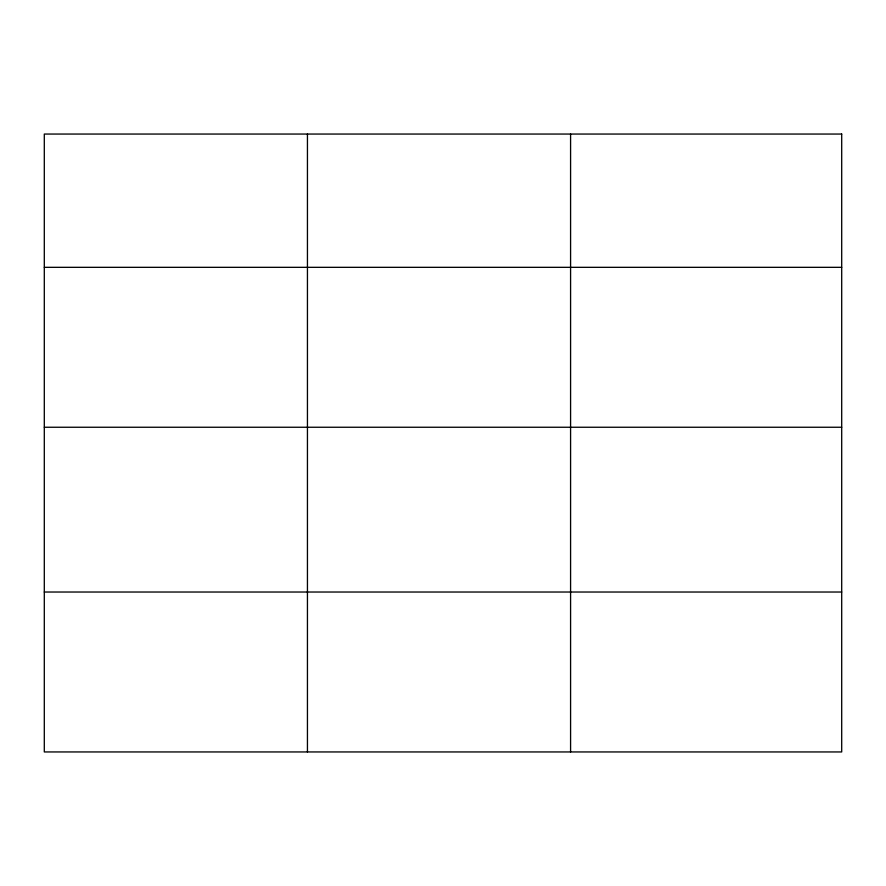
<?xml version="1.0" encoding="UTF-8"?>
<svg xmlns="http://www.w3.org/2000/svg" width="886" height="886" viewBox="0 0 886 886"><rect width="100%" height="100%" fill="white"/><g stroke="black" fill="none" stroke-linecap="round" stroke-linejoin="round"><path stroke-width="1.33" d="M44.3 267.328L841.7 267.328M44.3 427.251L841.7 427.251M44.3 592.025L841.7 592.025M570.584 134.052L570.584 751.948M307.442 134.052L307.442 751.948M841.7 134.052L44.3 134.052L44.3 751.948L841.7 751.948L841.7 134.052"/></g></svg>
